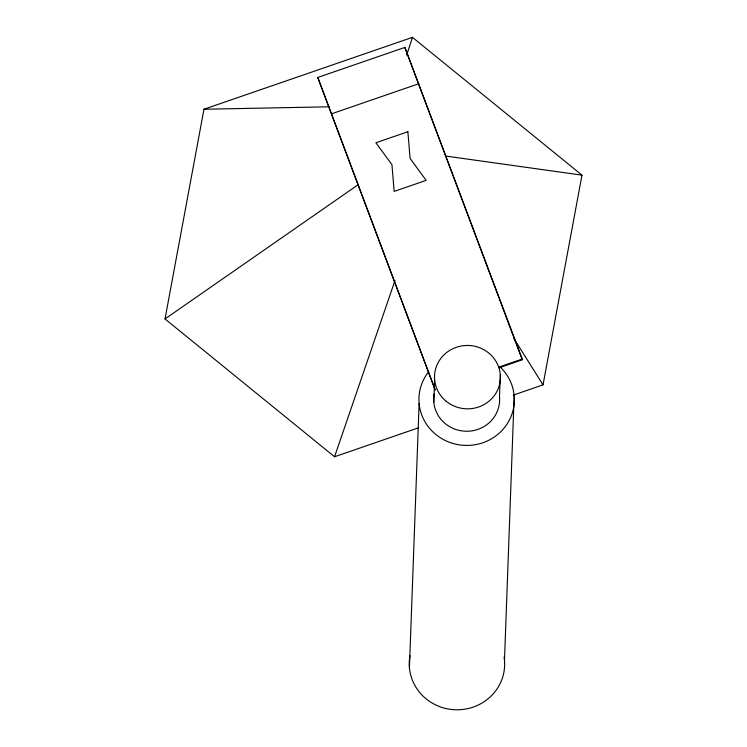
<?xml version="1.0" encoding="UTF-8"?>
<svg xmlns="http://www.w3.org/2000/svg" width="747" height="747" viewBox="0 0 747 747"><rect width="100%" height="100%" fill="white"/><g stroke="black" fill="none" stroke-linecap="round" stroke-linejoin="round"><path stroke-width="1.12" d="M409.421 667.715L419.114 403.333M433.811 402.166L434.633 379.747M500.313 374.536L499.491 396.956A32.961 31.682 2.1 0 1 465.138 431.215A32.961 31.682 2.1 0 1 434.203 393.902M504.486 660.171L514.179 395.789M499.089 367.785L522.237 359.802L522.265 359.036L404.855 47.416L317.764 77.455L435.146 389.841L317.764 77.455M418.385 427.854L334.553 456.762L165.012 318.96L203.968 109.249L412.447 37.35L581.988 175.153L543.032 384.864L513.254 395.135M406.685 55.045L412.447 37.35M334.553 456.762L394.976 280.545M165.012 318.96L358.271 184.621M331.724 113.759L418.815 83.729M499.117 367.02L522.265 359.036M203.968 109.249L329.296 106.793M446.099 156.104L581.988 175.153M514.001 338.699L543.032 384.864M404.855 47.416L522.237 359.802M504.076 656.93A47.705 45.866 2.1 0 1 456.473 709.799A47.705 45.866 2.1 0 1 409.991 655.754M499.902 366.768A47.705 45.866 2.1 0 1 502.143 430.309A47.705 45.866 2.1 0 1 436.192 434.782A47.705 45.866 2.1 0 1 428.75 371.595M407.881 131.733L375.881 142.77L391.951 164.695L394.155 191.409L426.163 180.372L410.094 158.439L407.881 131.733M446.23 401.316A32.961 31.682 2.1 0 0 499.92 382.8A32.961 31.682 2.1 0 0 456.258 347.318A32.961 31.682 2.1 0 0 446.23 401.316"/></g></svg>
